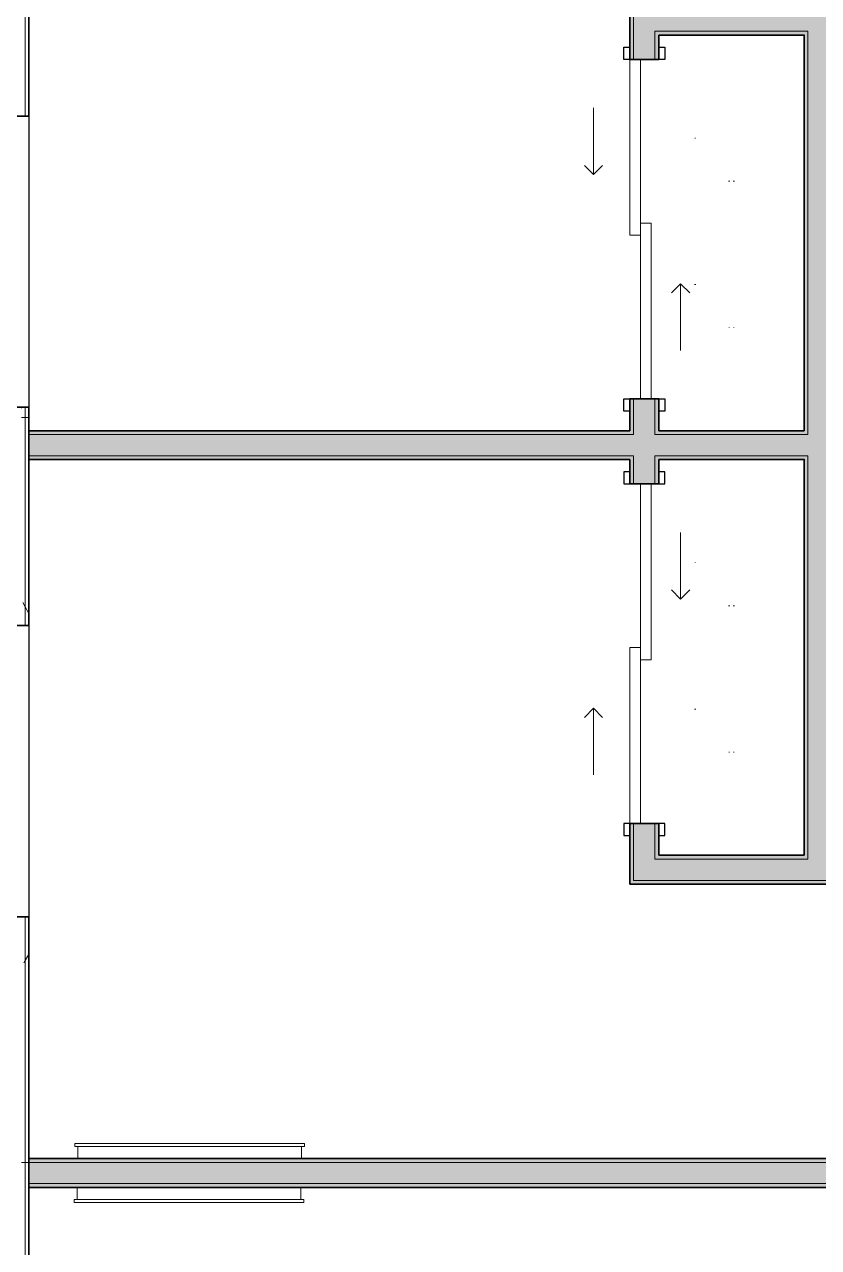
# Model space of a CAD drawing. Header units: inches. Extents: x 6 to 8416, y -388 to 6104.
# Drawn here: x 7294.3 to 7425.3, y 1030.5 to 1232.2 of the extents above; entities that cross this region are included whole.
import ezdxf

# ---------------------------------------------------------------- set-up
doc = ezdxf.new("R2010")
doc.units = ezdxf.units.IN
doc.header["$MEASUREMENT"] = 0
doc.linetypes.add('Dot 1_16_', pattern=[24, 0, -24])
for name, color, linetype, lineweight in [('A-DOOR', 31, 'Continuous', 18), ('A-DOOR-FRAM', 31, 'Continuous', 25), ('A-GLAZ', 151, 'Continuous', 25), ('A-ROOM', 32, 'Continuous', 13), ('A-WALL', 113, 'Continuous', 25), ('A-WALL-PATT', 111, 'Continuous', 35), ('I-WALL', 2, 'Continuous', 25), ('Q-CASE', 31, 'Continuous', 18), ('Q-SPCQ', 91, 'Continuous', 18)]:
    doc.layers.add(name, color=color, linetype=linetype, lineweight=lineweight)
pattern_1 = [(0, (4127.29, 0), (61.44, 15.36), [5.069, -41.011, 5.069, -41.011, -245.76]), (0, (4127.29, 0), (61.44, 15.36), [-92.16, 5.069, -87.091, 5.069, -41.011, -107.52]), (0, (4127.29, 0), (61.44, 15.36), [-230.4, 5.069, -25.651, 5.069, -71.731]), (120, (4150.33, 7.68), (-44.02215, 45.5286), [5.069, -41.011, 5.069, -41.011, -245.76]), (120, (4150.33, 7.68), (-44.02215, 45.5286), [-92.16, 5.069, -87.091, 5.069, -41.011, -107.52]), (120, (4150.33, 7.68), (-44.02215, 45.5286), [-230.4, 5.069, -25.651, 5.069, -71.731]), (240, (4158.01, 38.4), (-17.41785, -60.8886), [5.069, -41.011, 5.069, -41.011, -245.76]), (240, (4158.01, 38.4), (-17.41785, -60.8886), [-92.16, 5.069, -87.091, 5.069, -41.011, -107.52]), (240, (4158.01, 38.4), (-17.41785, -60.8886), [-230.4, 5.069, -25.651, 5.069, -71.731])]

# ---------------------------------------------------------------- blocks, each defined once
blk = doc.blocks.new('1-2 WD Adaptive - 4-0_x6_-6_-12420700-LEVEL 3 - PLAN Copy 1 Copy 1')
at = {"layer": 'A-GLAZ', "lineweight": 9}
for p, q in [((24, 5.53125), (-24, 5.53125)), ((-24, 5.53125), (24, 5.53125)), ((-24, 1.03125), (-24, 3.53125)), ((24, 3.53125), (-24, 3.53125)), ((-24, 1.03125), (-24, 3.53125)), ((24, 3.53125), (-24, 3.53125)), ((-22, 1.03125), (-22, 3.53125)), ((22, 3.53125), (-22, 3.53125)), ((-22, 1.03125), (-22, 3.53125)), ((-22, 3.03125), (-21, 3.03125)), ((-22, 2.53125), (22, 2.53125)), ((22, 2.03125), (-22, 2.03125)), ((-21, 1.53125), (-21, 3.03125)), ((-21, 2.53125), (21, 2.53125)), ((-21, 2.03125), (-21, 2.53125)), ((21, 2.03125), (-21, 2.03125)), ((21, 3.03125), (22, 3.03125)), ((21, 3.03125), (21, 1.53125)), ((21, 2.53125), (21, 2.03125)), ((22, 3.53125), (22, 1.03125)), ((22, 3.53125), (22, 1.03125)), ((24, 1.03125), (24, 3.53125)), ((24, 1.03125), (24, 3.53125)), ((-24, 1.03125), (24, 1.03125)), ((-24, 1.03125), (24, 1.03125)), ((-22, 1.53125), (-21, 1.53125)), ((-22, 1.03125), (22, 1.03125)), ((21, 1.53125), (22, 1.53125)), ((-24, -5.53125), (24, -5.53125)), ((24, -5.53125), (-24, -5.53125))]:
    blk.add_line(p, q, dxfattribs=at)
at = {"layer": 'A-GLAZ'}
for p, q in [((-22, 3.53125), (-24, 3.53125)), ((-24, 3.53125), (-24, 1.03125)), ((-22, 1.03125), (-22, 3.53125)), ((22, 3.53125), (22, 1.03125)), ((24, 3.53125), (22, 3.53125)), ((24, 1.03125), (24, 3.53125)), ((-24, 1.03125), (-22, 1.03125)), ((22, 1.03125), (24, 1.03125))]:
    blk.add_line(p, q, dxfattribs=at)
at = {"layer": 'A-GLAZ', "lineweight": 18}
for p, q in [((22, 2.53125), (-22, 2.53125)), ((-22, 2.53125), (-22, 2.03125)), ((-22, 2.03125), (22, 2.03125)), ((22, 2.03125), (22, 2.53125))]:
    blk.add_line(p, q, dxfattribs=at)
blk = doc.blocks.new('1-2 WD Adaptive-Recess-TS - 4_-0_x6_-6_ - 1_-6_ Recess L-12470867-LEVEL 3 - PLAN Copy 1 Copy 1')
at = {"layer": 'A-GLAZ', "lineweight": 9}
for p, q in [((42, 5.53125), (-24, 5.53125)), ((-24, 5.53125), (42, 5.53125)), ((-24, 1.03125), (-24, 3.53125)), ((24, 3.53125), (-24, 3.53125)), ((-24, 1.03125), (-24, 3.53125)), ((24, 3.53125), (-24, 3.53125)), ((-22, 1.03125), (-22, 3.53125)), ((22, 3.53125), (-22, 3.53125)), ((-22, 1.03125), (-22, 3.53125)), ((-22, 2.53125), (22, 2.53125)), ((-22, 2.53125), (22, 2.53125)), ((22, 2.03125), (-22, 2.03125)), ((22, 2.03125), (-22, 2.03125)), ((22, 3.53125), (22, 1.03125)), ((22, 3.53125), (22, 1.03125)), ((24, 1.03125), (24, 3.53125)), ((24, 1.03125), (24, 3.53125)), ((-24, 1.03125), (24, 1.03125)), ((-24, 1.03125), (24, 1.03125)), ((-22, 1.03125), (22, 1.03125)), ((-24, -5.53125), (24, -5.53125)), ((24, -5.53125), (-24, -5.53125))]:
    blk.add_line(p, q, dxfattribs=at)
at = {"layer": 'A-GLAZ'}
for p, q in [((-22, 3.53125), (-24, 3.53125)), ((-24, 3.53125), (-24, 1.03125)), ((-22, 1.03125), (-22, 3.53125)), ((22, 3.53125), (22, 1.03125)), ((24, 3.53125), (22, 3.53125)), ((24, 1.03125), (24, 3.53125)), ((-24, 1.03125), (-22, 1.03125)), ((22, 1.03125), (24, 1.03125))]:
    blk.add_line(p, q, dxfattribs=at)
at = {"layer": 'A-GLAZ', "lineweight": 18}
for p, q in [((22, 2.53125), (-22, 2.53125)), ((-22, 2.53125), (-22, 2.03125)), ((-22, 2.03125), (22, 2.03125)), ((22, 2.03125), (22, 2.53125))]:
    blk.add_line(p, q, dxfattribs=at)
blk = doc.blocks.new('CW Closet Shelf-AM - CW Closet Shelf-AM-5972798-LEVEL 3 - PLAN Copy 1 Copy 1')
at = {"layer": 'Q-CASE', "linetype": 'Dot 1_16_', "lineweight": 9}
for p, q in [((-31.89, -42), (-31.89, -24)), ((-31.89, -24), (33.36, -24)), ((33.36, -24), (33.36, -42)), ((-31.89, -35.62), (33.36, -35.62)), ((-31.89, -36.37), (33.36, -36.37)), ((33.36, -42), (-31.89, -42))]:
    blk.add_line(p, q, dxfattribs=at)
blk = doc.blocks.new('Unit-Double-Sliding-Flush-ICC ADA-AM - 56_ x 84_-FG-NR __U-S2 _ SLIDING CLOSET_-5466156-LEVEL 3 - PLAN Copy 1 Copy 1')
at = {"layer": 'A-DOOR', "lineweight": 9}
for p, q in [((-10.5, 14.875), (-9, 13.375)), ((-20, 13.375), (-9, 13.375)), ((-9, 13.375), (-10.5, 11.875)), ((1, 7.375), (-28, 7.375)), ((-28, 7.375), (-28, 5.625)), ((1, 7.375), (1, 5.625)), ((-28, 5.625), (-1, 5.625)), ((-1, 5.625), (1, 5.625)), ((1, 5.625), (-1, 5.625)), ((-1, 3.875), (-1, 5.625)), ((28, 5.625), (1, 5.625)), ((28, 3.875), (28, 5.625)), ((-1, 3.875), (28, 3.875)), ((9, -1), (10.5, 0.5)), ((10.5, -2.5), (9, -1)), ((20, -1), (9, -1))]:
    blk.add_line(p, q, dxfattribs=at)
at = {"layer": 'A-DOOR'}
for p, q in [((1, 7.375), (-28, 7.375)), ((-28, 7.375), (-28, 5.625)), ((1, 5.625), (1, 7.375)), ((-28, 5.625), (1, 5.625)), ((28, 5.625), (-1, 5.625)), ((-1, 5.625), (-1, 3.875)), ((28, 3.875), (28, 5.625)), ((-1, 3.875), (28, 3.875))]:
    blk.add_line(p, q, dxfattribs=at)
at = {"layer": 'A-DOOR-FRAM'}
for p, q in [((-28, 8.375), (-30, 8.375)), ((-30, 8.375), (-30, 7.375)), ((-28, 7.375), (-28, 8.375)), ((30, 8.375), (28, 8.375)), ((28, 8.375), (28, 7.375)), ((30, 7.375), (30, 8.375)), ((-30, 7.375), (-28, 7.375)), ((28, 7.375), (30, 7.375)), ((-28, 2.625), (-30, 2.625)), ((-30, 2.625), (-30, 1.625)), ((-28, 1.625), (-28, 2.625)), ((30, 2.625), (28, 2.625)), ((28, 2.625), (28, 1.625)), ((30, 1.625), (30, 2.625)), ((-30, 1.625), (-28, 1.625)), ((28, 1.625), (30, 1.625))]:
    blk.add_line(p, q, dxfattribs=at)
at = {"layer": 'A-DOOR-FRAM', "lineweight": 18}
for p, q in [((-28, 8.375), (-30, 8.375)), ((-30, 8.375), (-30, 7.375)), ((-28, 8.375), (-28, 7.375)), ((30, 8.375), (28, 8.375)), ((28, 8.375), (28, 7.375)), ((30, 8.375), (30, 7.375)), ((-30, 7.375), (-28, 7.375)), ((28, 7.375), (30, 7.375)), ((-28, 2.625), (-30, 2.625)), ((-30, 2.625), (-30, 1.625)), ((-28, 2.625), (-28, 1.625)), ((30, 2.625), (28, 2.625)), ((28, 2.625), (28, 1.625)), ((30, 2.625), (30, 1.625)), ((-30, 1.625), (-28, 1.625)), ((28, 1.625), (30, 1.625))]:
    blk.add_line(p, q, dxfattribs=at)
blk = doc.blocks.new('Unit-Double-Sliding-Flush-ICC ADA-AM - 56_ x 84_-FG-NR __U-S2 _ SLIDING CLOSET_-5466164-LEVEL 3 - PLAN Copy 1 Copy 1')
at = {"layer": 'A-DOOR', "lineweight": 9}
for p, q in [((10.5, 2.5), (9, 1)), ((9, 1), (10.5, -0.5)), ((20, 1), (9, 1)), ((-1, -3.875), (-1, -5.625)), ((-1, -3.875), (28, -3.875)), ((28, -3.875), (28, -5.625)), ((-28, -7.375), (-28, -5.625)), ((-28, -5.625), (-1, -5.625)), ((-1, -5.625), (1, -5.625)), ((1, -5.625), (-1, -5.625)), ((1, -7.375), (1, -5.625)), ((28, -5.625), (1, -5.625)), ((1, -7.375), (-28, -7.375)), ((-9, -13.375), (-10.5, -11.875)), ((-20, -13.375), (-9, -13.375)), ((-10.5, -14.875), (-9, -13.375))]:
    blk.add_line(p, q, dxfattribs=at)
at = {"layer": 'A-DOOR'}
for p, q in [((-1, -3.875), (28, -3.875)), ((-1, -5.625), (-1, -3.875)), ((28, -3.875), (28, -5.625)), ((-28, -5.625), (1, -5.625)), ((-28, -7.375), (-28, -5.625)), ((28, -5.625), (-1, -5.625)), ((1, -5.625), (1, -7.375)), ((1, -7.375), (-28, -7.375))]:
    blk.add_line(p, q, dxfattribs=at)
at = {"layer": 'A-DOOR-FRAM'}
for p, q in [((-30, -1.625), (-28, -1.625)), ((-30, -2.625), (-30, -1.625)), ((-28, -1.625), (-28, -2.625)), ((28, -1.625), (30, -1.625)), ((28, -2.625), (28, -1.625)), ((30, -1.625), (30, -2.625)), ((-28, -2.625), (-30, -2.625)), ((30, -2.625), (28, -2.625)), ((-30, -7.375), (-28, -7.375)), ((-30, -8.375), (-30, -7.375)), ((-28, -7.375), (-28, -8.375)), ((28, -7.375), (30, -7.375)), ((28, -8.375), (28, -7.375)), ((30, -7.375), (30, -8.375)), ((-28, -8.375), (-30, -8.375)), ((30, -8.375), (28, -8.375))]:
    blk.add_line(p, q, dxfattribs=at)
at = {"layer": 'A-DOOR-FRAM', "lineweight": 18}
for p, q in [((-30, -2.625), (-30, -1.625)), ((-30, -1.625), (-28, -1.625)), ((-28, -2.625), (-28, -1.625)), ((28, -2.625), (28, -1.625)), ((28, -1.625), (30, -1.625)), ((30, -2.625), (30, -1.625)), ((-28, -2.625), (-30, -2.625)), ((30, -2.625), (28, -2.625)), ((-30, -8.375), (-30, -7.375)), ((-30, -7.375), (-28, -7.375)), ((-28, -8.375), (-28, -7.375)), ((28, -8.375), (28, -7.375)), ((28, -7.375), (30, -7.375)), ((30, -8.375), (30, -7.375)), ((-28, -8.375), (-30, -8.375)), ((30, -8.375), (28, -8.375))]:
    blk.add_line(p, q, dxfattribs=at)
blk = doc.blocks.new('FR TV-AM - 43_-1978722-LEVEL 3 - PLAN Copy 1 Copy 1')
at = {"layer": 'Q-SPCQ'}
for p, q in [((20.7, 0), (-16.2, 0)), ((-16.2, 0), (-16.2, -2)), ((20.7, -2), (20.7, 0)), ((-16.2, -2), (-16.7, -2)), ((-16.7, -2), (-16.7, -2.5)), ((-16.2, -2), (20.7, -2)), ((21.2, -2), (20.7, -2)), ((21.2, -2.5), (21.2, -2)), ((-16.7, -2.5), (21.2, -2.5)), ((-16.7, -2.5), (21.2, -2.5))]:
    blk.add_line(p, q, dxfattribs=at)

msp = doc.modelspace()

# ---------------------------------------------------------------- hatches: boundary and pattern name
at = {"layer": 'A-WALL-PATT', "lineweight": 9}
h = msp.add_hatch(dxfattribs=at)
h.set_pattern_fill('FP_44', color=256, style=0, pattern_type=2)
h.set_pattern_definition(pattern_1)
h.paths.add_polyline_path([(7294.41533733, 630.43577679), (7295.04033733, 630.56077679), (7295.04033733, 668.06077679), (7294.41533733, 668.06077679), (7294.41533733, 632.37327679)])
h.paths.add_polyline_path([(7295.04033733, 716.06077679), (7295.04033733, 791.06077679), (7294.41533733, 791.06077679), (7294.41533733, 716.06077679)])
h.paths.add_polyline_path([(7295.04033733, 869.06077679), (7295.04033733, 940.56077679), (7294.41533733, 940.56077679), (7294.41533733, 869.06077679)])
h.paths.add_polyline_path([(7295.04033733, 988.56077679), (7295.04033733, 1085.06077679), (7294.41533733, 1085.06077679), (7294.41533733, 988.56077679)])
h.paths.add_polyline_path([(7295.04033733, 1133.06077679), (7295.04033733, 1169.06077679), (7294.41533733, 1169.06077679), (7294.41533733, 1133.06077679)])
h.paths.add_polyline_path([(7295.04033733, 1217.06077679), (7295.04033733, 1274.81077679), (7294.41533733, 1274.81077679), (7294.41533733, 1217.06077679)])
h = msp.add_hatch(dxfattribs=at)
h.set_pattern_fill('FP_44', color=256, style=0, pattern_type=2)
h.set_pattern_definition(pattern_1)
h.paths.add_polyline_path([(7294.41533733, 629.93577679), (7294.41533733, 668.06077679), (7293.79033733, 668.06077679), (7293.79033733, 630.06077679)])
h.paths.add_polyline_path([(7293.79033733, 716.06077679), (7294.41533733, 716.06077679), (7294.41533733, 791.06077679), (7293.79033733, 791.06077679), (7293.79033733, 724.74656081)])
h.paths.add_polyline_path([(7293.79033733, 869.06077679), (7294.41533733, 869.06077679), (7294.41533733, 940.56077679), (7293.79033733, 940.56077679), (7293.79033733, 882.20056081)])
h.paths.add_polyline_path([(7294.41533733, 988.56077679), (7294.41533733, 1085.06077679), (7293.79033733, 1085.06077679), (7293.79033733, 988.56077679)])
h.paths.add_polyline_path([(7293.79033733, 1133.06077679), (7294.41533733, 1133.06077679), (7294.41533733, 1169.06077679), (7293.79033733, 1169.06077679)])
h.paths.add_polyline_path([(7293.79033733, 1217.06077679), (7294.41533733, 1217.06077679), (7294.41533733, 1274.18577679), (7293.79033733, 1274.18577679), (7293.79033733, 1236.47206081)])
at = {"layer": 'A-WALL-PATT', "lineweight": 25, "transparency": 33554560}
h = msp.add_hatch(color=10, dxfattribs=at)
h.paths.add_polyline_path([(7394.79033733, 1091.06077679), (7394.79033733, 1100.43577679), (7394.16533733, 1100.43577679), (7394.16533733, 1091.06077679)])
h.paths.add_polyline_path([(7394.16533733, 1156.43577679), (7394.79033733, 1156.43577679), (7394.79033733, 1160.43577679), (7394.16533733, 1160.43577679), (7394.16533733, 1157.74506081)])
h.paths.add_polyline_path([(7394.79033733, 1165.18577679), (7394.79033733, 1170.43577679), (7394.16533733, 1170.43577679), (7394.16533733, 1165.18577679)])
h.paths.add_polyline_path([(7394.79033733, 1226.43577679), (7394.79033733, 1234.56077679), (7394.16533733, 1234.56077679), (7394.16533733, 1226.43577679)])
h = msp.add_hatch(color=10, dxfattribs=at)
h.paths.add_polyline_path([(7532.91533733, 1230.43577679), (7532.91533733, 1231.06077679), (7467.66533733, 1231.06077679), (7467.66533733, 1230.43577679), (7530.94178685, 1230.43577679)])
h.paths.add_polyline_path([(7431.66533733, 1230.43577679), (7431.66533733, 1231.06077679), (7427.04033733, 1231.06077679), (7427.04033733, 1230.43577679), (7427.66533733, 1230.43577679)])
h.paths.add_polyline_path([(7423.54033733, 1230.43577679), (7423.54033733, 1231.06077679), (7398.29033733, 1231.06077679), (7398.29033733, 1230.43577679), (7422.91533733, 1230.43577679)])
at = {"layer": 'A-WALL-PATT', "transparency": 33554560}
h = msp.add_hatch(color=10, dxfattribs=at)
h.paths.add_polyline_path([(7398.91533733, 1095.18577679), (7398.91533733, 1100.43577679), (7398.29033733, 1100.43577679), (7398.29033733, 1095.18577679)])
h.paths.add_polyline_path([(7398.91533733, 1156.43577679), (7398.91533733, 1160.43577679), (7398.29033733, 1160.43577679), (7398.29033733, 1156.43577679)])
h.paths.add_polyline_path([(7398.91533733, 1165.18577679), (7398.91533733, 1170.43577679), (7398.29033733, 1170.43577679), (7398.29033733, 1165.18577679)])
h.paths.add_polyline_path([(7398.29033733, 1226.43577679), (7398.91533733, 1226.43577679), (7398.91533733, 1230.43577679), (7398.29033733, 1230.43577679)])
h = msp.add_hatch(color=10, dxfattribs=at)
h.paths.add_polyline_path([(7423.54033733, 1095.18577679), (7423.54033733, 1161.06077679), (7422.91533733, 1161.06077679), (7422.91533733, 1095.18577679)])
h.paths.add_polyline_path([(7423.54033733, 1164.56077679), (7423.54033733, 1230.43577679), (7422.91533733, 1230.43577679), (7422.91533733, 1164.56077679)])
h = msp.add_hatch(color=10, dxfattribs=at)
h.paths.add_polyline_path([(7422.91533733, 1164.56077679), (7422.91533733, 1165.18577679), (7398.29033733, 1165.18577679), (7398.29033733, 1164.56077679), (7412.84303685, 1164.56077679)])
h.paths.add_polyline_path([(7394.79033733, 1164.56077679), (7394.79033733, 1165.18577679), (7295.04033733, 1165.18577679), (7295.04033733, 1164.56077679), (7379.10053685, 1164.56077679)])
at = {"layer": 'A-WALL-PATT', "lineweight": 25, "transparency": 33554560}
h = msp.add_hatch(color=10, dxfattribs=at)
h.paths.add_polyline_path([(7422.91533733, 1160.43577679), (7422.91533733, 1161.06077679), (7398.29033733, 1161.06077679), (7398.29033733, 1160.43577679), (7412.84303685, 1160.43577679)])
h.paths.add_polyline_path([(7394.16533733, 1160.43577679), (7394.79033733, 1160.43577679), (7394.79033733, 1161.06077679), (7295.04033733, 1161.06077679), (7295.04033733, 1160.43577679), (7379.10053685, 1160.43577679)])
at = {"layer": 'A-WALL-PATT', "transparency": 33554560}
h = msp.add_hatch(color=10, dxfattribs=at)
h.paths.add_polyline_path([(7532.91533733, 1094.56077679), (7532.91533733, 1095.18577679), (7467.66533733, 1095.18577679), (7467.66533733, 1094.56077679), (7530.94178685, 1094.56077679)])
h.paths.add_polyline_path([(7431.66533733, 1094.56077679), (7431.66533733, 1095.18577679), (7427.04033733, 1095.18577679), (7427.04033733, 1094.56077679)])
h.paths.add_polyline_path([(7423.54033733, 1094.56077679), (7423.54033733, 1095.18577679), (7398.29033733, 1095.18577679), (7398.29033733, 1094.56077679)])
at = {"layer": 'A-WALL-PATT', "lineweight": 25, "transparency": 33554560}
h = msp.add_hatch(color=10, dxfattribs=at)
h.paths.add_polyline_path([(7503.54033733, 1090.43577679), (7503.54033733, 1091.06077679), (7467.66533733, 1091.06077679), (7467.66533733, 1090.43577679), (7502.91533733, 1090.43577679)])
h.paths.add_polyline_path([(7532.91533733, 1090.43577679), (7537.04033733, 1090.43577679), (7537.04033733, 1091.06077679), (7507.04033733, 1091.06077679), (7507.04033733, 1090.43577679), (7530.94178685, 1090.43577679)])
h.paths.add_polyline_path([(7431.66533733, 1090.43577679), (7431.66533733, 1091.06077679), (7394.16533733, 1091.06077679), (7394.16533733, 1090.43577679)])
at = {"layer": 'A-WALL-PATT', "transparency": 33554560}
msp.add_hatch(color=10, dxfattribs=at).paths.add_polyline_path([(7502.91533733, 1044.56077679), (7502.91533733, 1045.18577679), (7295.04033733, 1045.18577679), (7295.04033733, 1044.56077679), (7446.58553685, 1044.56077679)])
at = {"layer": 'A-WALL-PATT', "lineweight": 25, "transparency": 33554560}
msp.add_hatch(color=10, dxfattribs=at).paths.add_polyline_path([(7502.91533733, 1040.43577679), (7502.91533733, 1041.06077679), (7295.04033733, 1041.06077679), (7295.04033733, 1040.43577679), (7446.58553685, 1040.43577679)])
at = {"layer": 'I-WALL', "transparency": 33554560}
h = msp.add_hatch(color=10, dxfattribs=at)
h.paths.add_polyline_path([(7532.91533733, 1231.06077679), (7533.54033733, 1231.06077679), (7533.54033733, 1234.56077679), (7467.66533733, 1234.56077679), (7467.66533733, 1231.06077679), (7530.94178685, 1231.06077679)])
h.paths.add_polyline_path([(7427.04033733, 1231.06077679), (7431.66533733, 1231.06077679), (7431.66533733, 1234.56077679), (7394.79033733, 1234.56077679), (7394.79033733, 1231.06077679), (7423.54033733, 1231.06077679)])
h = msp.add_hatch(color=10, dxfattribs=at)
h.paths.add_polyline_path([(7398.29033733, 1094.56077679), (7398.29033733, 1100.43577679), (7394.79033733, 1100.43577679), (7394.79033733, 1094.56077679)])
h.paths.add_polyline_path([(7398.29033733, 1156.43577679), (7398.29033733, 1161.06077679), (7394.79033733, 1161.06077679), (7394.79033733, 1156.43577679)])
h.paths.add_polyline_path([(7398.29033733, 1164.56077679), (7398.29033733, 1170.43577679), (7394.79033733, 1170.43577679), (7394.79033733, 1164.56077679)])
h.paths.add_polyline_path([(7398.29033733, 1226.43577679), (7398.29033733, 1231.06077679), (7394.79033733, 1231.06077679), (7394.79033733, 1226.43577679)])
for points in [[(7423.54033733, 1094.56077679), (7427.04033733, 1094.56077679), (7427.04033733, 1231.06077679), (7423.54033733, 1231.06077679), (7423.54033733, 1095.18577679)], [(7422.91533733, 1161.06077679), (7423.54033733, 1161.06077679), (7423.54033733, 1164.56077679), (7295.04033733, 1164.56077679), (7295.04033733, 1161.06077679), (7412.84303685, 1161.06077679)], [(7503.54033733, 1041.06077679), (7503.54033733, 1044.56077679), (7295.04033733, 1044.56077679), (7295.04033733, 1041.06077679), (7502.91533733, 1041.06077679)]]:
    msp.add_hatch(color=10, dxfattribs=at).paths.add_polyline_path(points)
h = msp.add_hatch(color=10, dxfattribs=at)
h.paths.add_polyline_path([(7533.54033733, 1091.06077679), (7533.54033733, 1094.56077679), (7467.66533733, 1094.56077679), (7467.66533733, 1091.06077679), (7532.91533733, 1091.06077679)])
h.paths.add_polyline_path([(7431.66533733, 1091.06077679), (7431.66533733, 1094.56077679), (7394.79033733, 1094.56077679), (7394.79033733, 1091.06077679)])

# ---------------------------------------------------------------- linework, layer by layer
at = {"layer": 'A-ROOM', "lineweight": 9, "flags": 128}
msp.add_lwpolyline([(7295.04033733, 1274.81077679), (7295.04033733, 923.68577679), (7422.91533733, 923.68577679), (7422.91533733, 925.68577679), (7521.85253134, 925.68577679), (7521.91533733, 925.68577679), (7579.66533733, 925.68577679), (7579.66533733, 1338.43577679), (7580.16533733, 1338.43577679), (7580.16533733, 1370.93577679), (7488.66533733, 1370.93577679), (7488.66533733, 1499.43577679), (7146.66533733, 1499.43577679), (7146.66533733, 1499.93577679), (7112.91533733, 1499.93577679), (7112.91533733, 1485.68577679), (7112.91533733, 1342.68577679), (7110.91533733, 1342.68577679), (7110.91533733, 1214.81077679), (7227.54033733, 1214.81077679), (7227.54033733, 1274.81077679)], close=True, dxfattribs=at)
at = {"layer": 'A-WALL', "lineweight": 35}
for p, q in [((7295.04033733, 1217.06077679), (7295.04033733, 1274.81077679)), ((7288.47783733, 1217.06077679), (7295.04033733, 1217.06077679)), ((7295.04033733, 1169.06077679), (7288.47783733, 1169.06077679)), ((7295.04033733, 1133.06077679), (7295.04033733, 1169.06077679)), ((7288.47783733, 1133.06077679), (7295.04033733, 1133.06077679)), ((7295.04033733, 1085.06077679), (7288.47783733, 1085.06077679)), ((7295.04033733, 988.56077679), (7295.04033733, 1085.06077679))]:
    msp.add_line(p, q, dxfattribs=at)
at = {"layer": 'A-WALL', "lineweight": 9}
for p, q in [((7294.41533733, 1274.18577679), (7294.41533733, 1217.06077679)), ((7394.79033733, 1226.43577679), (7394.79033733, 1234.56077679)), ((7423.54033733, 1231.06077679), (7398.29033733, 1231.06077679)), ((7398.29033733, 1226.43577679), (7398.29033733, 1231.06077679)), ((7423.54033733, 1164.56077679), (7423.54033733, 1231.06077679)), ((7394.79033733, 1170.43577679), (7394.79033733, 1164.56077679)), ((7398.29033733, 1164.56077679), (7398.29033733, 1170.43577679)), ((7294.41533733, 1169.06077679), (7294.41533733, 1133.06077679)), ((7394.79033733, 1164.56077679), (7295.04033733, 1164.56077679)), ((7423.54033733, 1164.56077679), (7398.29033733, 1164.56077679)), ((7394.79033733, 1161.06077679), (7295.04033733, 1161.06077679)), ((7394.79033733, 1161.06077679), (7394.79033733, 1156.43577679)), ((7423.54033733, 1161.06077679), (7398.29033733, 1161.06077679)), ((7398.29033733, 1156.43577679), (7398.29033733, 1161.06077679)), ((7423.54033733, 1161.06077679), (7423.54033733, 1094.56077679)), ((7394.79033733, 1091.06077679), (7394.79033733, 1100.43577679)), ((7398.29033733, 1094.56077679), (7398.29033733, 1100.43577679)), ((7423.54033733, 1094.56077679), (7398.29033733, 1094.56077679)), ((7431.66533733, 1091.06077679), (7394.79033733, 1091.06077679)), ((7294.41533733, 1085.06077679), (7294.41533733, 988.56077679)), ((7503.54033733, 1044.56077679), (7295.04033733, 1044.56077679)), ((7503.54033733, 1041.06077679), (7295.04033733, 1041.06077679))]:
    msp.add_line(p, q, dxfattribs=at)
at = {"layer": 'A-WALL'}
for p, q in [((7295.04033733, 1217.06077679), (7295.04033733, 1169.06077679)), ((7295.04033733, 1133.06077679), (7295.04033733, 1085.06077679))]:
    msp.add_line(p, q, dxfattribs=at)
at = {"layer": 'I-WALL', "lineweight": 35}
for p, q in [((7394.16533733, 1235.18577679), (7394.16533733, 1226.43577679)), ((7398.91533733, 1230.43577679), (7422.91533733, 1230.43577679)), ((7398.91533733, 1226.43577679), (7398.91533733, 1230.43577679)), ((7422.91533733, 1230.43577679), (7422.91533733, 1165.18577679)), ((7394.16533733, 1226.43577679), (7398.91533733, 1226.43577679)), ((7394.16533733, 1170.43577679), (7394.16533733, 1165.18577679)), ((7398.91533733, 1170.43577679), (7394.16533733, 1170.43577679)), ((7398.91533733, 1165.18577679), (7398.91533733, 1170.43577679)), ((7394.16533733, 1165.18577679), (7295.04033733, 1165.18577679)), ((7422.91533733, 1165.18577679), (7398.91533733, 1165.18577679)), ((7295.04033733, 1160.43577679), (7394.16533733, 1160.43577679)), ((7394.16533733, 1160.43577679), (7394.16533733, 1156.43577679)), ((7398.91533733, 1160.43577679), (7422.91533733, 1160.43577679)), ((7398.91533733, 1156.43577679), (7398.91533733, 1160.43577679)), ((7422.91533733, 1160.43577679), (7422.91533733, 1095.18577679)), ((7394.16533733, 1156.43577679), (7398.91533733, 1156.43577679)), ((7394.16533733, 1100.43577679), (7394.16533733, 1090.43577679)), ((7398.91533733, 1100.43577679), (7394.16533733, 1100.43577679)), ((7398.91533733, 1095.18577679), (7398.91533733, 1100.43577679)), ((7422.91533733, 1095.18577679), (7398.91533733, 1095.18577679)), ((7394.16533733, 1090.43577679), (7431.66533733, 1090.43577679)), ((7502.91533733, 1045.18577679), (7295.04033733, 1045.18577679)), ((7295.04033733, 1040.43577679), (7502.91533733, 1040.43577679))]:
    msp.add_line(p, q, dxfattribs=at)

# ---------------------------------------------------------------- block references
at = {"layer": 'A-DOOR'}
for name, p, rotation in [('Unit-Double-Sliding-Flush-ICC ADA-AM - 56_ x 84_-FG-NR __U-S2 _ SLIDING CLOSET_-5466164-LEVEL 3 - PLAN Copy 1 Copy 1', (7401.54033733, 1198.43577679), 269.9999999999972), ('Unit-Double-Sliding-Flush-ICC ADA-AM - 56_ x 84_-FG-NR __U-S2 _ SLIDING CLOSET_-5466156-LEVEL 3 - PLAN Copy 1 Copy 1', (7401.54033733, 1128.43577679), 89.99999999999726)]:
    msp.add_blockref(name, p, dxfattribs=dict(at, rotation=rotation))
at = {"layer": 'A-GLAZ', "rotation": 89.99999999999993}
for name, p in [('1-2 WD Adaptive-Recess-TS - 4_-0_x6_-6_ - 1_-6_ Recess L-12470867-LEVEL 3 - PLAN Copy 1 Copy 1', (7289.50908733, 1193.06077679)), ('1-2 WD Adaptive - 4-0_x6_-6_-12420700-LEVEL 3 - PLAN Copy 1 Copy 1', (7289.50908733, 1109.06077679))]:
    msp.add_blockref(name, p, dxfattribs=at)
at = {"layer": 'Q-CASE', "rotation": 269.9999999999978}
for p in [(7446.91533733, 1198.54848171), (7446.91533733, 1128.54848171)]:
    msp.add_blockref('CW Closet Shelf-AM - CW Closet Shelf-AM-5972798-LEVEL 3 - PLAN Copy 1 Copy 1', p, dxfattribs=at)
at = {"layer": 'Q-SPCQ', "rotation": 180}
msp.add_blockref('FR TV-AM - 43_-1978722-LEVEL 3 - PLAN Copy 1 Copy 1', (7323.79033733, 1045.18577679), dxfattribs=at)
at = {"layer": 'Q-SPCQ'}
msp.add_blockref('FR TV-AM - 43_-1978722-LEVEL 3 - PLAN Copy 1 Copy 1', (7319.16533733, 1040.43577679), dxfattribs=at)

doc.saveas('drawing.dxf')
